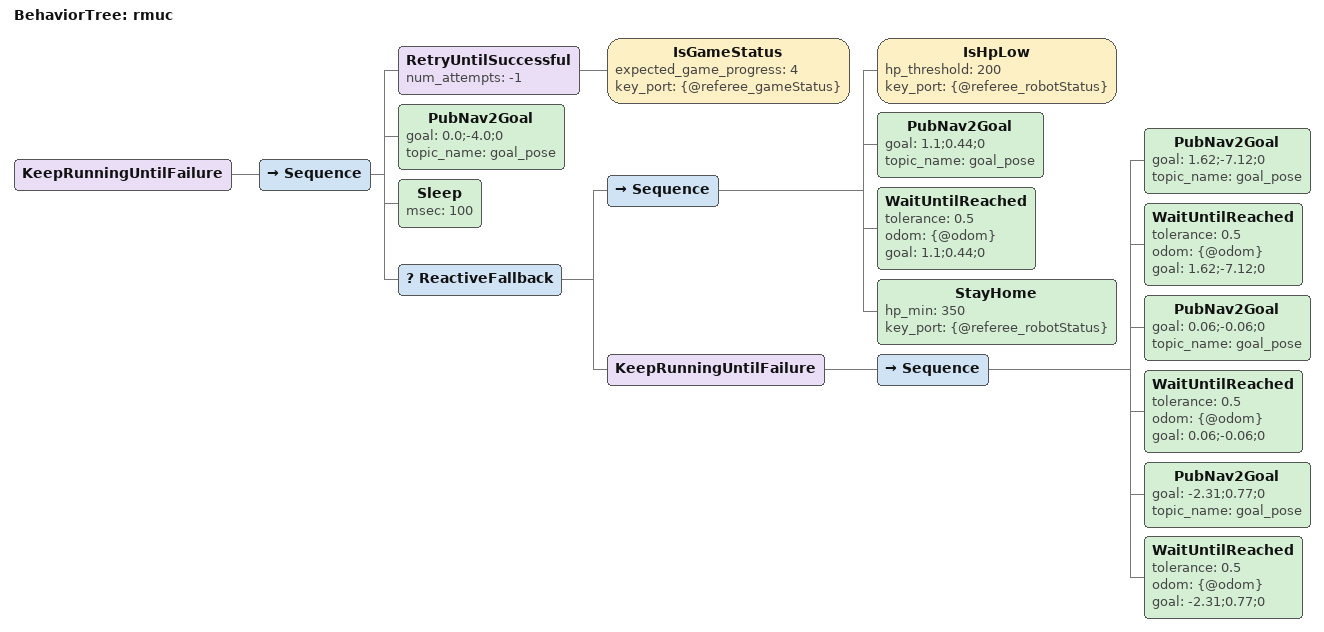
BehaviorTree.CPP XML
<?xml version="1.0" encoding="UTF-8"?>
<root BTCPP_format="4">
  <BehaviorTree ID="rmuc">
    <KeepRunningUntilFailure>
      <Sequence>
        <RetryUntilSuccessful num_attempts="-1">
          <IsGameStatus expected_game_progress="4"
                        key_port="{@referee_gameStatus}"/>
        </RetryUntilSuccessful>
        <PubNav2Goal goal="0.0;-4.0;0"
                     topic_name="goal_pose"/>
        <Sleep msec="100"/>
        <ReactiveFallback>
          <Sequence>
            <IsHpLow hp_threshold="200"
                     key_port="{@referee_robotStatus}"/>
            <PubNav2Goal goal="1.1;0.44;0"
                         topic_name="goal_pose"/>
            <WaitUntilReached tolerance="0.5"
                              odom="{@odom}"
                              goal="1.1;0.44;0"/>
            <StayHome hp_min="350"
                      key_port="{@referee_robotStatus}"/>
          </Sequence>
          <KeepRunningUntilFailure>
            <Sequence>
              <PubNav2Goal goal="1.62;-7.12;0"
                           topic_name="goal_pose"/>
              <WaitUntilReached tolerance="0.5"
                                odom="{@odom}"
                                goal="1.62;-7.12;0"/>
              <PubNav2Goal goal="0.06;-0.06;0"
                           topic_name="goal_pose"/>
              <WaitUntilReached tolerance="0.5"
                                odom="{@odom}"
                                goal="0.06;-0.06;0"/>
              <PubNav2Goal goal="-2.31;0.77;0"
                           topic_name="goal_pose"/>
              <WaitUntilReached tolerance="0.5"
                                odom="{@odom}"
                                goal="-2.31;0.77;0"/>
            </Sequence>
          </KeepRunningUntilFailure>
        </ReactiveFallback>
      </Sequence>
    </KeepRunningUntilFailure>
  </BehaviorTree>

</root>
